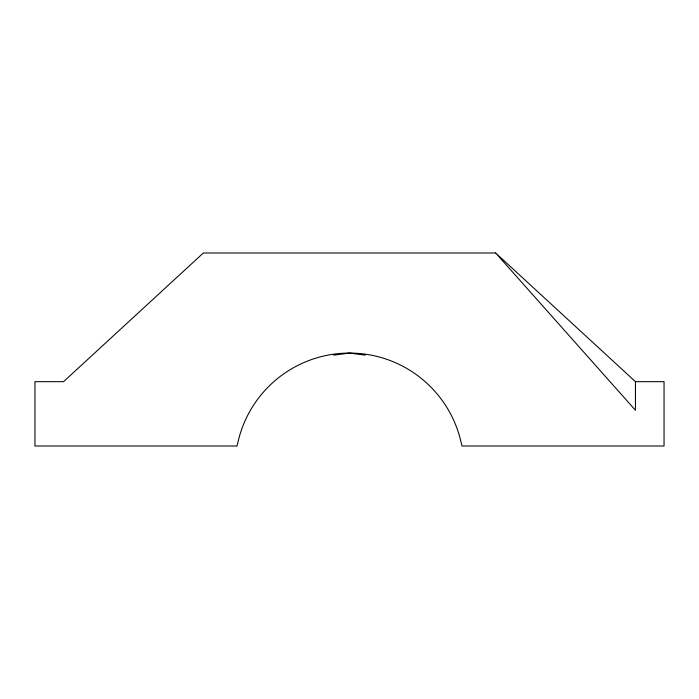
<?xml version="1.0" encoding="UTF-8"?>
<svg xmlns="http://www.w3.org/2000/svg" width="699" height="699" viewBox="0 0 699 699"><rect width="100%" height="100%" fill="white"/><g stroke="black" fill="none" stroke-linecap="round" stroke-linejoin="round"><path stroke-width="1.05" d="M333.773 355.144L349.5 353.074L365.228 355.144M495.652 252.994L203.348 252.994L63.548 381.671L34.95 381.671L34.95 446.006L237.005 446.006L239.014 437.854A114.383 114.383 0 0 1 459.986 437.854L461.995 446.006L664.05 446.006L664.05 381.671L635.452 381.671L495.652 252.994L635.452 410.269L635.452 381.671"/></g></svg>
